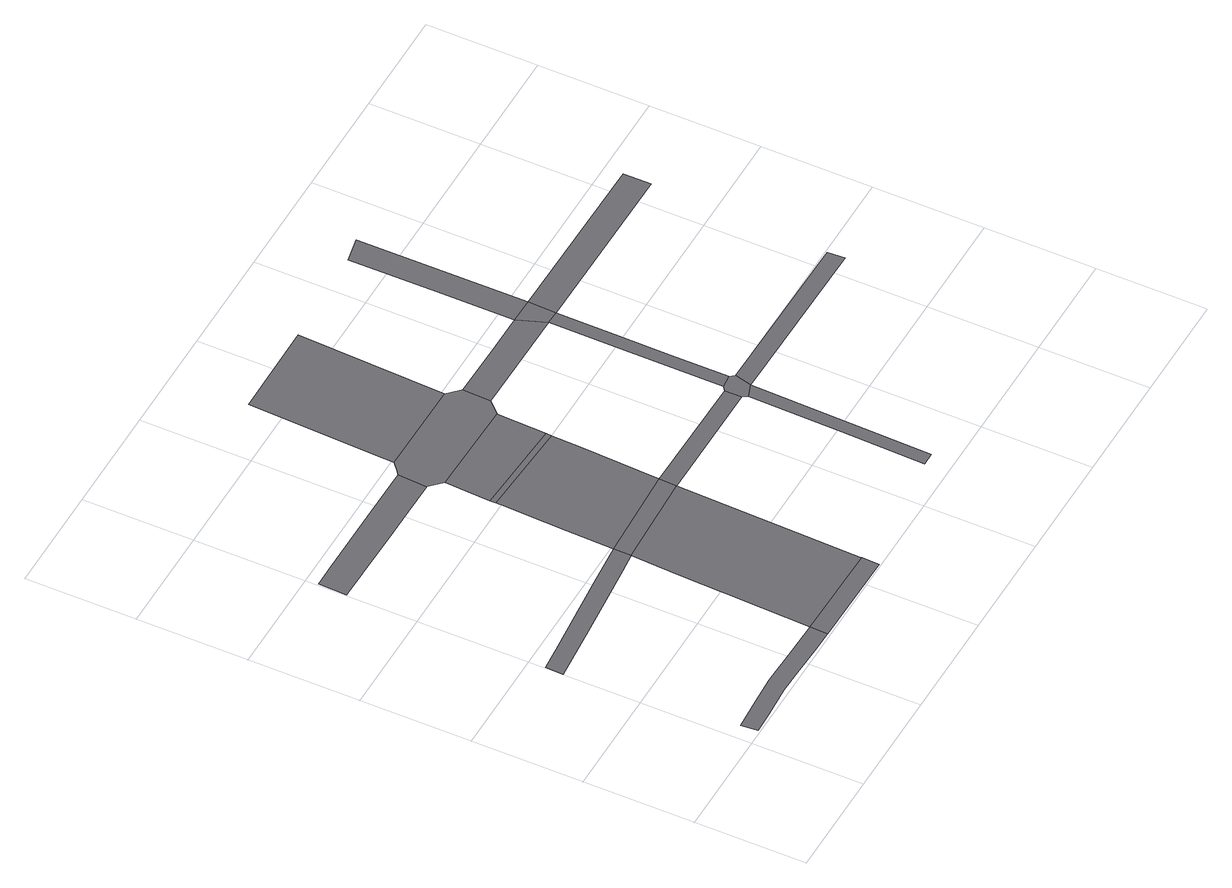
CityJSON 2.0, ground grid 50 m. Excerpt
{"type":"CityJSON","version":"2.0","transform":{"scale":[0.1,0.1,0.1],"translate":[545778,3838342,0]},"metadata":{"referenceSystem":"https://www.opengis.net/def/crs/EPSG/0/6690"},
"CityObjects":{
"road1":{"type":"Road","attributes":{"RoadStructureAttribute.sectionType":"1"},"geometry":[{"type":"MultiSurface","lod":"1","boundaries":[[[0,1,2,3,4,5,6,7,8,9,10,11]]]}]},
"road2":{"type":"Road","attributes":{"RoadStructureAttribute.sectionType":"1"},"geometry":[{"type":"MultiSurface","lod":"1","boundaries":[[[12,13,14,15,16,17,18,19,20,21,22]]]}]},
"road3":{"type":"Road","attributes":{"RoadStructureAttribute.sectionType":"1"},"geometry":[{"type":"MultiSurface","lod":"1","boundaries":[[[23,24,25,26,27,28,29,30,31,32,33,34]]]}]},
"road4":{"type":"Road","geometry":[{"type":"MultiSurface","lod":"1","boundaries":[[[11,10,35,36,37]]]}]},
"road5":{"type":"Road","attributes":{"function":"2","RoadStructureAttribute.sectionType":"1"},"geometry":[{"type":"MultiSurface","lod":"1","boundaries":[[[38,22,39,40,41,42,43,11,37]]]}]},
"road6":{"type":"Road","geometry":[{"type":"MultiSurface","lod":"1","boundaries":[[[44,12,22,38]]]}]},
"road7":{"type":"Road","attributes":{"function":"2","RoadStructureAttribute.sectionType":"1"},"geometry":[{"type":"MultiSurface","lod":"1","boundaries":[[[45,46,47,48,49,12,44,50,51]]]}]},
"road8":{"type":"Road","geometry":[{"type":"MultiSurface","lod":"1","boundaries":[[[52,45,51,53]]]}]},
"road9":{"type":"Road","attributes":{"function":"2","RoadStructureAttribute.sectionType":"1"},"geometry":[{"type":"MultiSurface","lod":"1","boundaries":[[[54,55,52,53,56,57]]]}]},
"road10":{"type":"Road","geometry":[{"type":"MultiSurface","lod":"1","boundaries":[[[58,59,60,34,33,61,62,63,54,57,64,65,66,67,68]]]}]},
"road11":{"type":"Road","attributes":{"function":"2","RoadStructureAttribute.sectionType":"1"},"geometry":[{"type":"MultiSurface","lod":"1","boundaries":[[[69,70,58,68,71]]]}]},
"road12":{"type":"Road","attributes":{"RoadStructureAttribute.sectionType":"1"},"geometry":[{"type":"MultiSurface","lod":"1","boundaries":[[[44,38,72,73,74]]]}]},
"road13":{"type":"Road","attributes":{"RoadStructureAttribute.sectionType":"1"},"geometry":[{"type":"MultiSurface","lod":"1","boundaries":[[[75,76,77,78,79]]]}]},
"road14":{"type":"Road","attributes":{"RoadStructureAttribute.sectionType":"1"},"geometry":[{"type":"MultiSurface","lod":"1","boundaries":[[[80,81,66,65,82,83]]]}]},
"road15":{"type":"Road","geometry":[{"type":"MultiSurface","lod":"1","boundaries":[[[84,85,74,73,76,75,86]]]}]},
"road16":{"type":"Road","attributes":{"RoadStructureAttribute.sectionType":"1"},"geometry":[{"type":"MultiSurface","lod":"1","boundaries":[[[82,87,88,85,84,89,90,91]]]}]},
"road17":{"type":"Road","geometry":[{"type":"MultiSurface","lod":"1","boundaries":[[[83,82,91,92]]]}]},
"road18":{"type":"Road","attributes":{"RoadStructureAttribute.sectionType":"1"},"geometry":[{"type":"MultiSurface","lod":"1","boundaries":[[[93,94,95,83,92]]]}]},
"road19":{"type":"Road","attributes":{"RoadStructureAttribute.sectionType":"1"},"geometry":[{"type":"MultiSurface","lod":"1","boundaries":[[[86,75,96,97]]]}]},
"road20":{"type":"Road","attributes":{"RoadStructureAttribute.sectionType":"1"},"geometry":[{"type":"MultiSurface","lod":"1","boundaries":[[[92,91,98,99,100]]]}]}
},
"vertices":[
[540,97,0],[351,103,0],[215,94,0],[71,85,0],[80,11,0],[182,15,0],[325,24,0],[453,21,0],[594,15,0],[680,13,0],[687,13,0],[691,92,0],
[722,989,0],[540,973,0],[365,957,0],[137,937,0],[8,926,0],[4,846,0],[96,854,0],[264,869,0],[453,885,0],[628,901,0],[721,909,0],
[696,1942,0],[468,1944,0],[282,1945,0],[118,1946,0],[11,1946,0],[7,1817,0],[16,1817,0],[140,1816,0],[356,1813,0],[532,1812,0],[693,1812,0],[699,1942,0],
[1128,8,0],[1131,88,0],[1129,88,0],
[1151,928,0],[716,794,0],[711,670,0],[704,496,0],[704,477,0],[699,312,0],
[1155,1007,0],
[739,1525,0],[738,1506,0],[738,1493,0],[734,1385,0],[727,1199,0],[1170,1370,0],[1175,1499,0],
[739,1550,0],[1176,1524,0],
[748,1757,0],[742,1651,0],[1184,1728,0],[1184,1748,0],
[756,1990,0],[719,1958,0],[705,1947,0],[695,1810,0],[721,1785,0],[741,1765,0],[1210,1775,0],[1238,1804,0],[1242,1933,0],[1239,1936,0],[1190,1986,0],
[780,2653,0],[758,2060,0],[1217,2657,0],
[1153,928,0],[1714,925,0],[1714,1002,0],
[1792,925,0],[1731,903,0],[1722,479,0],[1713,104,0],[1773,107,0],
[1474,1929,0],[1447,1929,0],[1737,1801,0],[1687,1927,0],
[1794,1021,0],[1734,1017,0],[1811,1002,0],
[1737,1800,0],[1735,1457,0],[1795,1288,0],[1796,1517,0],[1798,1799,0],
[1801,1927,0],
[1798,2695,0],[1684,2673,0],[1687,2305,0],
[2598,916,0],[2592,994,0],
[1807,1799,0],[2616,1793,0],[2615,1918,0]
]}
